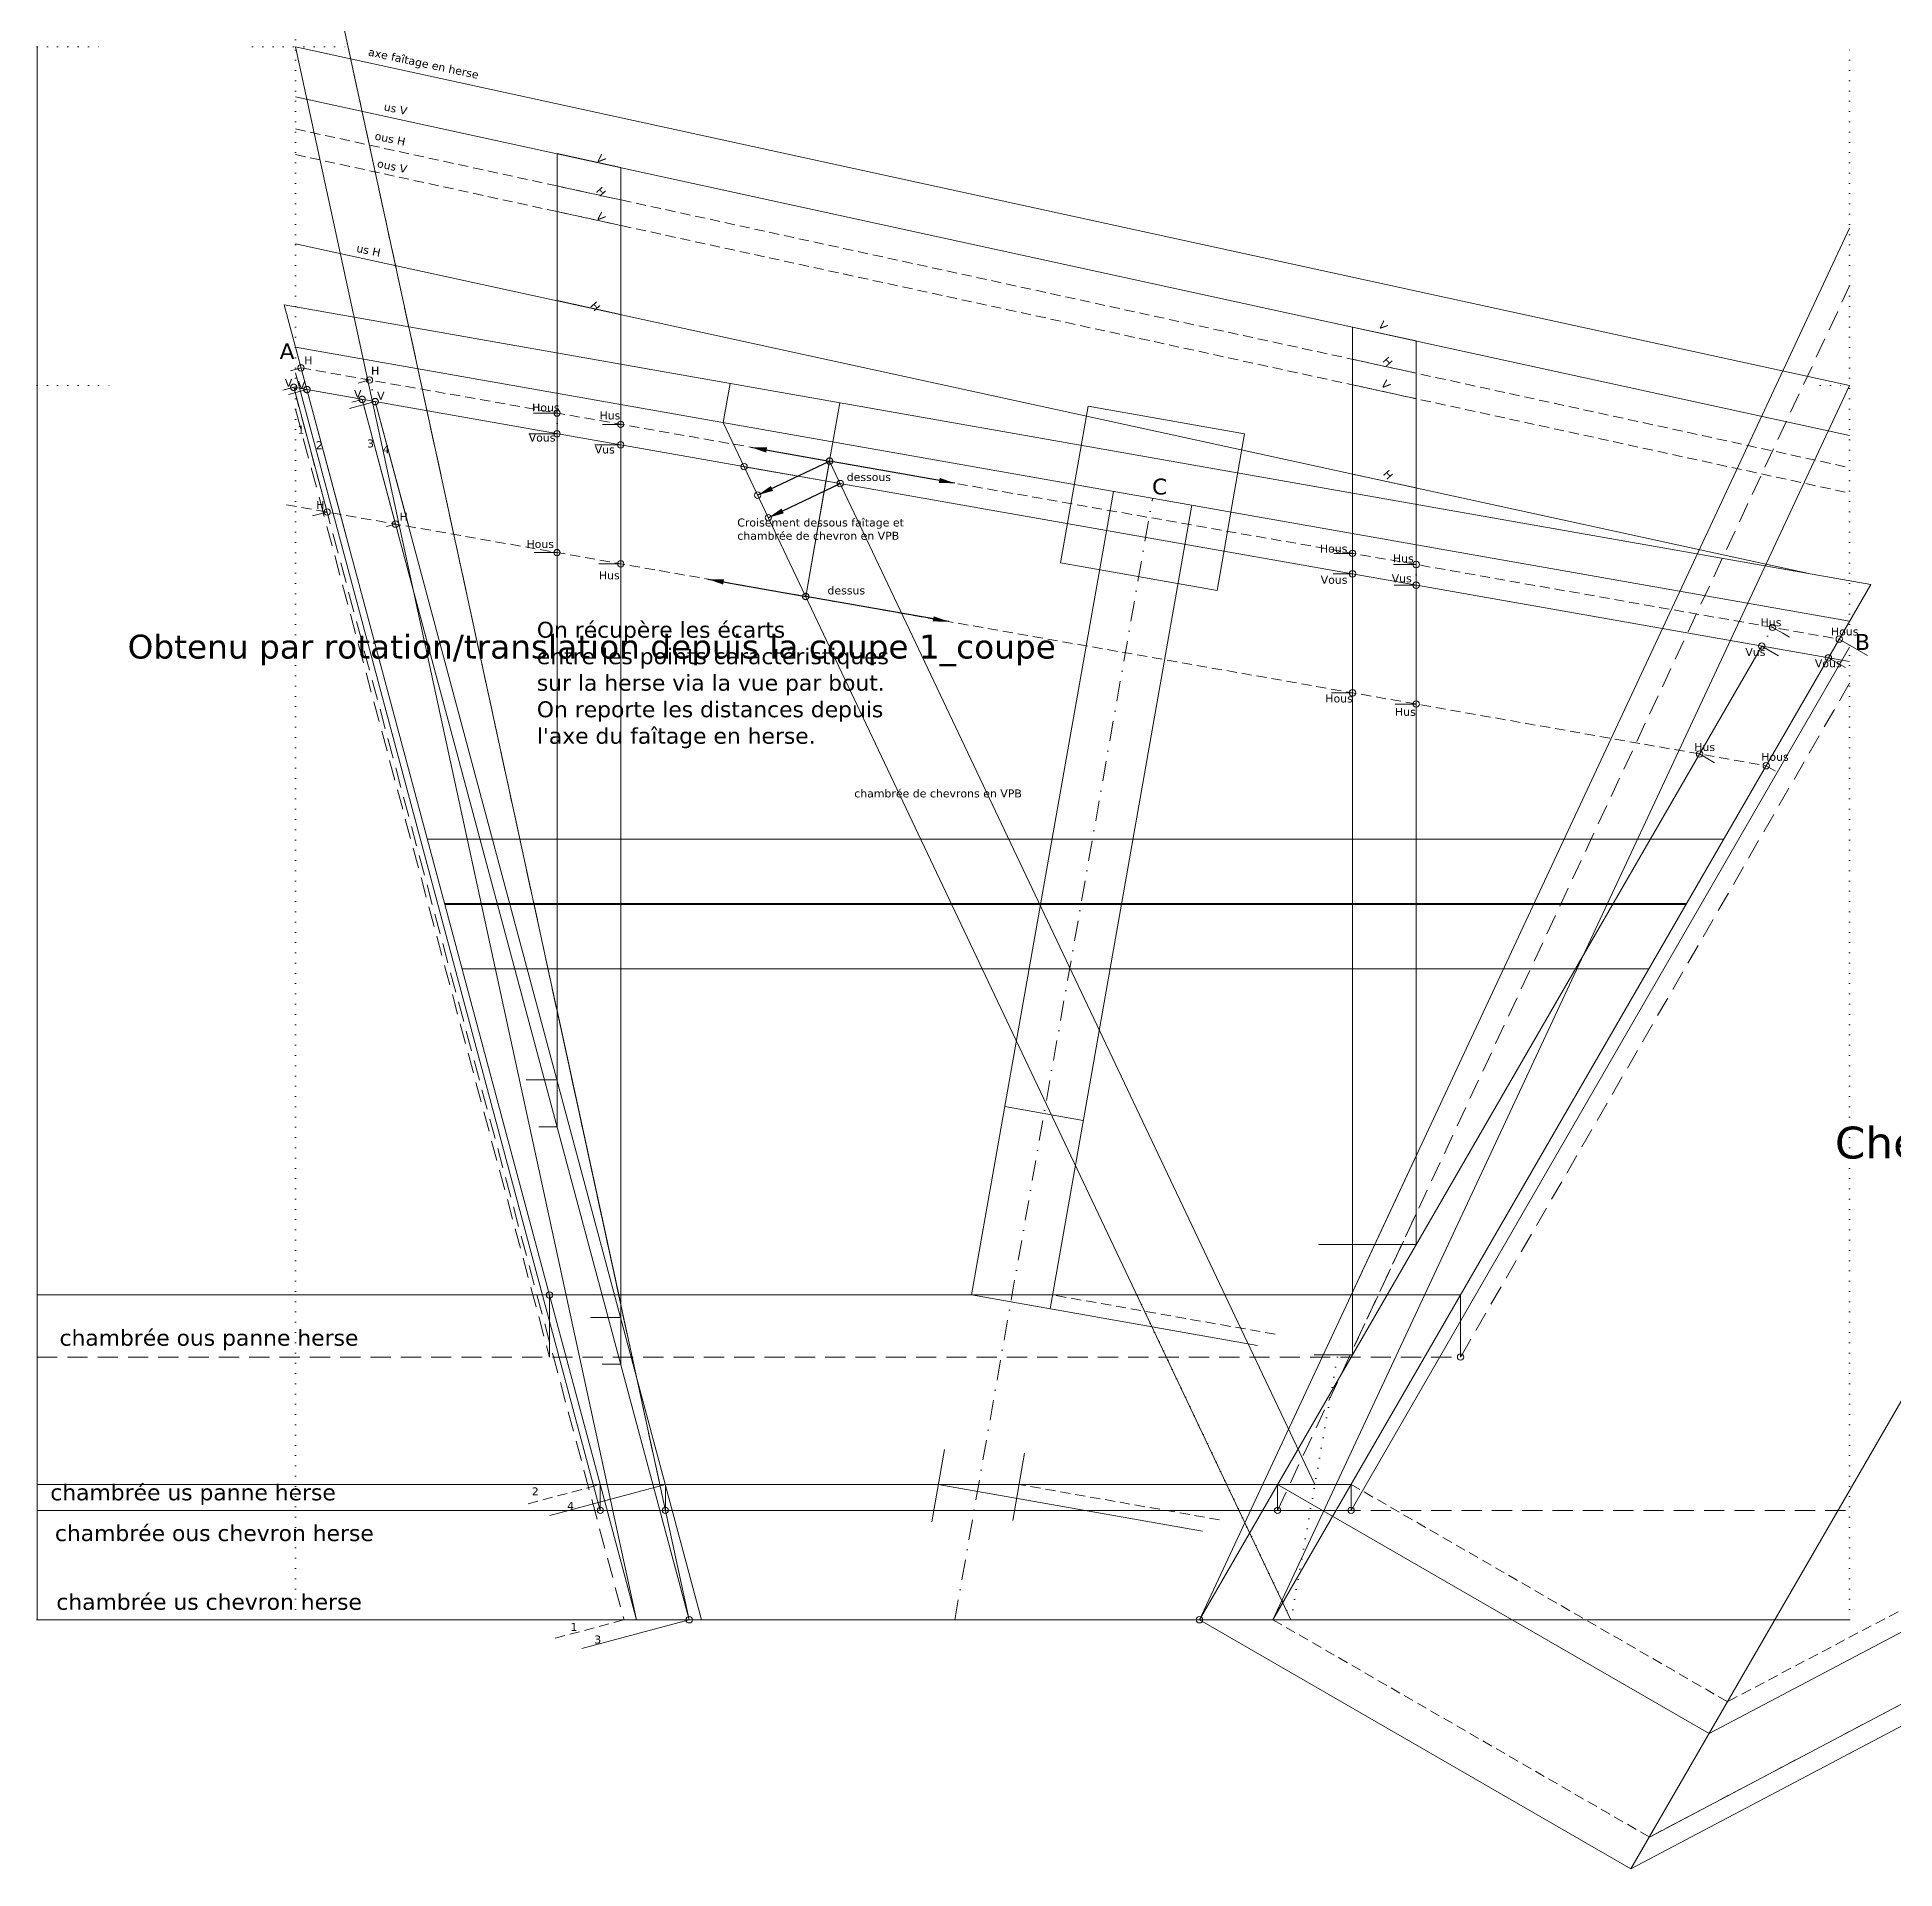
# Model space of a CAD drawing. Header units: millimetres. Extents: x -3200 to 2127, y -239 to 2121.
# Drawn here: x -377 to 791, y -157 to 995 of the extents above; entities that cross this region are included whole.
import ezdxf

# ---------------------------------------------------------------- set-up
doc = ezdxf.new("R2010")
doc.units = ezdxf.units.MM
for name, pattern in [('CENTER', [50.8, 31.75, -6.35, 6.35, -6.35]), ('DASHDOT', [25.4, 12.7, -6.35, 0, -6.35]), ('DASHED', [19.05, 12.7, -6.35]), ('DOT', [6.35, 0, -6.35]), ('HIDDEN', [9.525, 6.35, -3.175])]:
    doc.linetypes.add(name, pattern=pattern)
for name, color, linetype, lineweight, true_color in [('0_ch_chevron', 3, 'Continuous', 0, 0x00ff00), ('0_ch_panne', 6, 'Continuous', 0, 0xff00ff), ('0_vpb_faîtage', 7, 'Continuous', 0, 0xffffff), ('0_vue', 7, 'Continuous', 0, 0xffffff), ('1_coupe_ch_rive', 7, 'Continuous', 0, 0xffffff), ('1_coupe_empanon_1', 7, 'Continuous', 0, 0xffffff), ('1_coupe_empanon_2', 7, 'Continuous', 0, 0xffffff), ('2_herse_ch_panne', 6, 'Continuous', 0, 0xff00ff), ('2_herse_chevron', 3, 'Continuous', 0, 0x00ff00), ('2_herse_faîtage', 30, 'Continuous', 0, 0xff7f00), ('2_herse_faîtage_détail', 30, 'Continuous', 0, 0xff7f00), ('2_herse_versant', 4, 'Continuous', 0, 0x00ffff), ('3_verif_empanon_1', 2, 'Continuous', 0, 0xffff00), ('3_verif_empanon_2', 2, 'Continuous', 0, 0xffff00)]:
    doc.layers.add(name, color=color, linetype=linetype, lineweight=lineweight, true_color=true_color)
doc.styles.add('QCADDimTextStyle', font='')
doc.styles.add('textstyle111', font='')
doc.styles.add('textstyle112', font='')
doc.styles.add('textstyle113', font='')
doc.styles.add('textstyle114', font='')
doc.styles.add('textstyle115', font='')
doc.styles.add('textstyle116', font='')
doc.styles.add('textstyle117', font='')
doc.styles.add('textstyle118', font='')
doc.styles.add('textstyle119', font='')
doc.styles.add('textstyle120', font='')
doc.styles.add('textstyle122', font='')
doc.styles.add('textstyle124', font='')
doc.styles.add('textstyle126', font='')
doc.styles.add('textstyle128', font='')
doc.styles.add('textstyle13', font='')
doc.styles.add('textstyle130', font='')
doc.styles.add('textstyle132', font='')
doc.styles.add('textstyle134', font='')
doc.styles.add('textstyle136', font='')
doc.styles.add('textstyle137', font='')
doc.styles.add('textstyle16', font='')
doc.styles.add('textstyle20', font='')
doc.styles.add('textstyle26', font='')
doc.styles.add('textstyle38', font='')
doc.styles.add('textstyle39', font='')
doc.styles.add('textstyle40', font='')
doc.styles.add('textstyle41', font='')
doc.styles.add('textstyle42', font='')
doc.styles.add('textstyle43', font='')
doc.styles.add('textstyle44', font='')
doc.styles.add('textstyle45', font='')
doc.styles.add('textstyle46', font='')
doc.styles.add('textstyle51', font='')
doc.styles.add('textstyle52', font='')
doc.styles.add('textstyle53', font='')
doc.styles.add('textstyle54', font='')
doc.styles.add('textstyle55', font='')
doc.styles.add('textstyle56', font='')
doc.styles.add('textstyle57', font='')
doc.styles.add('textstyle58', font='')
doc.styles.add('textstyle67', font='')
doc.styles.add('textstyle68', font='')
doc.styles.add('textstyle69', font='')
doc.styles.add('textstyle70', font='')
doc.styles.add('textstyle71', font='')
doc.styles.add('textstyle72', font='')
doc.styles.add('textstyle73', font='')
doc.styles.add('textstyle78', font='')
doc.styles.add('textstyle79', font='')
doc.styles.add('textstyle84', font='')
doc.styles.add('textstyle85', font='')
doc.styles.add('textstyle86', font='')
doc.styles.add('textstyle87', font='')
doc.styles.add('textstyle90', font='')
doc.styles.add('textstyle91', font='')
doc.styles.add('textstyle94', font='')
doc.styles.add('textstyle95', font='')
doc.styles.add('textstyle96', font='')
doc.styles.add('textstyle97', font='')
doc.styles.add('textstyle98', font='')
doc.styles.add('textstyle99', font='')
doc.styles.get('QCADDimTextStyle').set_extended_font_data('DejaVu Sans')
doc.styles.get('textstyle111').set_extended_font_data('DejaVu Sans')
doc.styles.get('textstyle112').set_extended_font_data('DejaVu Sans')
doc.styles.get('textstyle113').set_extended_font_data('DejaVu Sans')
doc.styles.get('textstyle114').set_extended_font_data('DejaVu Sans')
doc.styles.get('textstyle115').set_extended_font_data('DejaVu Sans')
doc.styles.get('textstyle116').set_extended_font_data('DejaVu Sans')
doc.styles.get('textstyle117').set_extended_font_data('DejaVu Sans')
doc.styles.get('textstyle118').set_extended_font_data('DejaVu Sans')
doc.styles.get('textstyle119').set_extended_font_data('DejaVu Sans')
doc.styles.get('textstyle120').set_extended_font_data('DejaVu Sans')
doc.styles.get('textstyle122').set_extended_font_data('DejaVu Sans')
doc.styles.get('textstyle124').set_extended_font_data('DejaVu Sans')
doc.styles.get('textstyle126').set_extended_font_data('DejaVu Sans')
doc.styles.get('textstyle128').set_extended_font_data('DejaVu Sans')
doc.styles.get('textstyle13').set_extended_font_data('DejaVu Sans')
doc.styles.get('textstyle130').set_extended_font_data('DejaVu Sans')
doc.styles.get('textstyle132').set_extended_font_data('DejaVu Sans')
doc.styles.get('textstyle134').set_extended_font_data('DejaVu Sans')
doc.styles.get('textstyle136').set_extended_font_data('DejaVu Sans')
doc.styles.get('textstyle137').set_extended_font_data('DejaVu Sans')
doc.styles.get('textstyle16').set_extended_font_data('DejaVu Sans')
doc.styles.get('textstyle20').set_extended_font_data('DejaVu Sans')
doc.styles.get('textstyle26').set_extended_font_data('DejaVu Sans')
doc.styles.get('textstyle38').set_extended_font_data('DejaVu Sans')
doc.styles.get('textstyle39').set_extended_font_data('DejaVu Sans')
doc.styles.get('textstyle40').set_extended_font_data('DejaVu Sans')
doc.styles.get('textstyle41').set_extended_font_data('DejaVu Sans')
doc.styles.get('textstyle42').set_extended_font_data('DejaVu Sans')
doc.styles.get('textstyle43').set_extended_font_data('DejaVu Sans')
doc.styles.get('textstyle44').set_extended_font_data('DejaVu Sans')
doc.styles.get('textstyle45').set_extended_font_data('DejaVu Sans')
doc.styles.get('textstyle46').set_extended_font_data('DejaVu Sans')
doc.styles.get('textstyle51').set_extended_font_data('DejaVu Sans')
doc.styles.get('textstyle52').set_extended_font_data('DejaVu Sans')
doc.styles.get('textstyle53').set_extended_font_data('DejaVu Sans')
doc.styles.get('textstyle54').set_extended_font_data('DejaVu Sans')
doc.styles.get('textstyle55').set_extended_font_data('DejaVu Sans')
doc.styles.get('textstyle56').set_extended_font_data('DejaVu Sans')
doc.styles.get('textstyle57').set_extended_font_data('DejaVu Sans')
doc.styles.get('textstyle58').set_extended_font_data('DejaVu Sans')
doc.styles.get('textstyle67').set_extended_font_data('DejaVu Sans')
doc.styles.get('textstyle68').set_extended_font_data('DejaVu Sans')
doc.styles.get('textstyle69').set_extended_font_data('DejaVu Sans')
doc.styles.get('textstyle70').set_extended_font_data('DejaVu Sans')
doc.styles.get('textstyle71').set_extended_font_data('DejaVu Sans')
doc.styles.get('textstyle72').set_extended_font_data('DejaVu Sans')
doc.styles.get('textstyle73').set_extended_font_data('DejaVu Sans')
doc.styles.get('textstyle78').set_extended_font_data('DejaVu Sans')
doc.styles.get('textstyle79').set_extended_font_data('DejaVu Sans')
doc.styles.get('textstyle84').set_extended_font_data('DejaVu Sans')
doc.styles.get('textstyle85').set_extended_font_data('DejaVu Sans')
doc.styles.get('textstyle86').set_extended_font_data('DejaVu Sans')
doc.styles.get('textstyle87').set_extended_font_data('DejaVu Sans')
doc.styles.get('textstyle90').set_extended_font_data('DejaVu Sans')
doc.styles.get('textstyle91').set_extended_font_data('DejaVu Sans')
doc.styles.get('textstyle94').set_extended_font_data('DejaVu Sans')
doc.styles.get('textstyle95').set_extended_font_data('DejaVu Sans')
doc.styles.get('textstyle96').set_extended_font_data('DejaVu Sans')
doc.styles.get('textstyle97').set_extended_font_data('DejaVu Sans')
doc.styles.get('textstyle98').set_extended_font_data('DejaVu Sans')
doc.styles.get('textstyle99').set_extended_font_data('DejaVu Sans')
doc.dimstyles.new('QCADDimStyle', dxfattribs={"dimtxt": 10, "dimasz": 10, "dimexe": 5, "dimexo": 2.5, "dimgap": 2.5, "dimtad": 1, "dimtoh": 1, "dimdec": 4, "dimzin": 0, "dimdsep": 46, "dimtxsty": 'QCADDimTextStyle', "dimcen": 0.09, "dimadec": 0, "dimazin": 0, "dimtfac": 1, "dimtdec": 4, "dimtofl": 0, "dimtmove": 0, "dimatfit": 3, "dimfxl": 1, "dimtolj": 1, "dimtzin": 0, "dimarcsym": 0})

msp = doc.modelspace()

# ---------------------------------------------------------------- linework, layer by layer
at = {"layer": '0_ch_chevron', "linetype": 'HIDDEN'}
for p, q in [((1340.5, 294), (685.7, -51.5)), ((1394, 263.1), (636.6, -136.6)), ((-68.2, 72.9), (-22.8, 85.1)), ((449.1, 85.1), (685.7, -51.5)), ((-51.2, -11.6), (-7.9, 0)), ((400, 0), (636.6, -136.6))]:
    msp.add_line(p, q, dxfattribs=at)
at = {"layer": '0_ch_chevron'}
for p, q in [((1353.1, 286.8), (674.1, -71.5)), ((1406.6, 255.9), (625, -156.6)), ((-376.8, 85.1), (449.1, 85.1)), ((-54.6, 65.6), (18.1, 85.1)), ((402.9, 85.1), (674.1, -71.5)), ((-376.8, 0), (400, 0)), ((-34.5, -18.1), (33.1, 0)), ((353.8, 0), (625, -156.6))]:
    msp.add_line(p, q, dxfattribs=at)
at = {"layer": '0_ch_panne'}
for p, q in [((-376.8, 204.2), (517.9, 204.2)), ((390.2, 172.5), (210.6, 204.2)), ((-376.8, 85.1), (449.1, 85.1)), ((355.8, 55.8), (189.6, 85.1))]:
    msp.add_line(p, q, dxfattribs=at)
at = {"layer": '0_ch_panne', "linetype": 'HIDDEN'}
for p, q in [((401.4, 179.5), (261.4, 204.2)), ((366.4, 62.8), (240.4, 85.1))]:
    msp.add_line(p, q, dxfattribs=at)
at = {"layer": '0_vpb_faîtage', "linetype": 'HIDDEN'}
for p, q in [((-210.9, 787), (755.9, 616.5)), ((-220, 700.9), (710, 536.9))]:
    msp.add_line(p, q, dxfattribs=at)
at = {"layer": '0_vpb_faîtage'}
for p, q in [((54.4, 752.6), (58.8, 777.2)), ((119, 715.8), (127.7, 765.1)), ((67.6, 724.9), (54.4, 752.6)), ((119, 715.8), (106.3, 643.3))]:
    msp.add_line(p, q, dxfattribs=at)
at = {"layer": '0_vpb_faîtage', "color": 3, "true_color": 0x00ff00}
for p, q in [((411.3, 0), (67.6, 724.9)), ((426.3, 85.1), (121.3, 728.4))]:
    msp.add_line(p, q, dxfattribs=at)
at = {"layer": '0_vpb_faîtage', "linetype": 'DOT'}
for q in [(309.7, 214.2), (442.6, 177.2)]:
    msp.add_line((411.3, 0), q, dxfattribs=at)
at = {"layer": '0_vpb_faîtage', "linetype": 'CENTER'}
for centre in [(121.3, 728.4), (106.3, 643.3)]:
    msp.add_circle(centre, 2, dxfattribs=at)
at = {"layer": '0_vue', "color": 1, "true_color": 0xff0000}
for p, q in [((-376.8, 0), (-376.8, 988.9)), ((1192, 825.5), (625, -156.6))]:
    msp.add_line(p, q, dxfattribs=at)
at = {"layer": '0_vue'}
for p, q in [((-221.5, 826.6), (0, 0)), ((-221.5, 826.6), (775.7, 650.8)), ((-214.4, 800), (762.4, 627.8)), ((-214.4, 774.6), (762.4, 602.4)), ((-172.5, 767.2), (33.1, 0)), ((-164.3, 765.8), (40.9, 0)), ((266.4, 664.5), (283.8, 762.9)), ((283.8, 762.9), (382.2, 745.6)), ((-50, 745.6), (-50, 310)), ((-10, 738.6), (-10, 160.7)), ((364.9, 647.1), (382.2, 745.6)), ((210.6, 204.2), (299.7, 709.4)), ((259.9, 195.5), (348.9, 700.7)), ((266.4, 664.5), (364.9, 647.1)), ((450, 657.5), (450, 166.6)), ((775.7, 650.8), (400, 0)), ((490, 235.9), (490, 650.4)), ((762.4, 627.8), (762.4, 627.8)), ((707.2, 612.1), (353.8, 0)), ((683.3, 490.8), (-131.5, 490.8)), ((660, 450.3), (-120.7, 450.3)), ((659.6, 449.6), (-120.5, 449.6)), ((636.2, 409.2), (-109.6, 409.2)), ((280.7, 313.9), (231.5, 322.6)), ((1394, 263.1), (636.6, -136.6)), ((210.6, 204.2), (261.4, 204.2)), ((185.5, 61.5), (193.5, 107.1)), ((236.4, 62.5), (243.9, 104.8)), ((0, 0), (400, 0))]:
    msp.add_line(p, q, dxfattribs=at)
at = {"layer": '0_vue', "linetype": 'DASHED'}
msp.add_line((-215.5, 774.8), (-7.9, 0), dxfattribs=at)
at = {"layer": '0_vue', "linetype": 'DASHDOT'}
msp.add_line((200, 0), (324.3, 705), dxfattribs=at)
at = {"layer": '1_coupe_ch_rive'}
for p, q in [((-214.4, 800), (-182.3, 680.5)), ((-217.6, 785.2), (-210.9, 787)), ((-222.4, 773), (-213.6, 775.3)), ((-222.4, 773), (-215.5, 774.8)), ((-218.7, 770.3), (-207.2, 773.4)), ((-215.5, 774.8), (-194.5, 696.4)), ((-174.9, 777.5), (-167.9, 779.4)), ((-180.5, 761.4), (-164.3, 765.8)), ((-178.9, 765.5), (-172.5, 767.2)), ((-172.5, 767.2), (-151.5, 688.8)), ((-171.6, 763.8), (-164.3, 765.8)), ((-164.3, 765.8), (-143.2, 687.3)), ((-203.8, 693.9), (-194.5, 696.4)), ((-157.2, 687.3), (-151.5, 688.8)), ((714, 623.9), (720.4, 620.2)), ((720.4, 620.2), (724.6, 617.8)), ((707.2, 612.1), (717.8, 606)), ((755.9, 616.5), (773.7, 606.3)), ((749.1, 604.7), (759.8, 598.6)), ((668.1, 544.3), (677.5, 538.8)), ((710, 536.9), (715.9, 533.4))]:
    msp.add_line(p, q, dxfattribs=at)
at = {"layer": '1_coupe_ch_rive', "linetype": 'DOT'}
for p, q in [((-167.9, 779.4), (-164.3, 765.8)), ((714, 623.9), (707.2, 612.1))]:
    msp.add_line(p, q, dxfattribs=at)
at = {"layer": '1_coupe_ch_rive'}
for centre in [(-210.9, 787), (-167.9, 779.4), (-194.5, 696.4), (-151.5, 688.8), (714, 623.9), (707.2, 612.1), (755.9, 616.5), (749.1, 604.7), (668.1, 544.3), (710, 536.9)]:
    msp.add_circle(centre, 2, dxfattribs=at)
at = {"layer": '1_coupe_ch_rive', "linetype": 'CENTER'}
for centre in [(-215.5, 774.8), (-207.2, 773.4), (-172.5, 767.2), (-164.3, 765.8)]:
    msp.add_circle(centre, 2, dxfattribs=at)
at = {"layer": '1_coupe_empanon_1'}
for p, q in [((-50, 758.6), (-64.7, 758.6)), ((-10, 751.5), (-21.4, 751.5)), ((-67.8, 745.6), (-50, 745.6)), ((-26.3, 738.6), (-10, 738.6)), ((-50, 670.9), (-64.3, 670.9)), ((-10, 663.8), (-23.7, 663.8)), ((-69.3, 339.4), (-50, 339.4)), ((-61.4, 310), (-50, 310)), ((-28.9, 190.1), (-10, 190.1)), ((-21.7, 160.7), (-10, 160.7))]:
    msp.add_line(p, q, dxfattribs=at)
at = {"layer": '1_coupe_empanon_1', "linetype": 'DOT'}
for p, q in [((-50, 758.6), (-50, 745.6)), ((-10, 751.5), (-10, 738.6))]:
    msp.add_line(p, q, dxfattribs=at)
at = {"layer": '1_coupe_empanon_1'}
for centre in [(-50, 758.6), (-50, 745.6), (-10, 751.5), (-10, 738.6), (-50, 670.9), (-10, 663.8)]:
    msp.add_circle(centre, 2, dxfattribs=at)
at = {"layer": '1_coupe_empanon_2'}
for p, q in [((450, 670.4), (438.2, 670.4)), ((437.8, 657.5), (450, 657.5)), ((490, 663.4), (475.7, 663.4)), ((476.1, 650.4), (490, 650.4)), ((450, 582.7), (436.8, 582.7)), ((490, 575.7), (476.7, 575.7)), ((428.7, 235.9), (490, 235.9)), ((425.8, 166.6), (450, 166.6))]:
    msp.add_line(p, q, dxfattribs=at)
at = {"layer": '1_coupe_empanon_2', "linetype": 'DOT'}
for p, q in [((450, 670.4), (450, 657.5)), ((490, 650.4), (490, 663.4))]:
    msp.add_line(p, q, dxfattribs=at)
at = {"layer": '1_coupe_empanon_2'}
for centre in [(450, 670.4), (450, 657.5), (490, 663.4), (490, 650.4), (450, 582.7), (490, 575.7)]:
    msp.add_circle(centre, 2, dxfattribs=at)
at = {"layer": '2_herse_ch_panne'}
for p, q in [((-214.4, 783.8), (-22.8, 68.8)), ((762.4, 611.5), (449.1, 68.8)), ((-54.7, 165.2), (-54.7, 204.2)), ((517.9, 165.2), (517.9, 204.2)), ((-22.8, 68.8), (-22.8, 85.1)), ((449.1, 68.8), (449.1, 85.1)), ((-376.8, 68.8), (449.1, 68.8))]:
    msp.add_line(p, q, dxfattribs=at)
at = {"layer": '2_herse_ch_panne', "linetype": 'DASHED'}
for p, q in [((-214.4, 761), (-54.7, 165.2)), ((762.4, 588.8), (517.9, 165.2)), ((-376.8, 165.2), (517.9, 165.2))]:
    msp.add_line(p, q, dxfattribs=at)
at = {"layer": '2_herse_ch_panne'}
for centre in [(-54.7, 204.2), (517.9, 165.2), (-22.8, 68.8), (449.1, 68.8)]:
    msp.add_circle(centre, 2, dxfattribs=at)
at = {"layer": '2_herse_chevron'}
for p, q in [((-214.4, 1141.3), (33.1, 0)), ((353.8, 0), (762.4, 874.8)), ((18.1, 68.8), (18.1, 85.1)), ((402.9, 68.8), (402.9, 85.1)), ((-376.8, 0), (762.4, 0))]:
    msp.add_line(p, q, dxfattribs=at)
at = {"layer": '2_herse_chevron', "linetype": 'DASHED'}
for p, q in [((-214.4, 1141.3), (18.1, 68.8)), ((402.9, 68.8), (762.4, 838.5)), ((-376.8, 68.8), (762.4, 68.8))]:
    msp.add_line(p, q, dxfattribs=at)
at = {"layer": '2_herse_chevron'}
for centre in [(18.1, 68.8), (402.9, 68.8), (33.1, 0), (353.8, 0)]:
    msp.add_circle(centre, 2, dxfattribs=at)
at = {"layer": '2_herse_faîtage'}
msp.add_line((-214.4, 988.9), (762.4, 776), dxfattribs=at)
at = {"layer": '2_herse_faîtage', "color": 30, "true_color": 0xff7f00}
for p, q in [((-214.4, 957.5), (762.4, 744.6)), ((-214.4, 865.1), (736.7, 657.8))]:
    msp.add_line(p, q, dxfattribs=at)
at = {"layer": '2_herse_faîtage', "color": 30, "linetype": 'HIDDEN', "true_color": 0xff7f00}
for p, q in [((-214.4, 937.2), (762.4, 724.3)), ((-214.4, 921.1), (762.4, 708.3))]:
    msp.add_line(p, q, dxfattribs=at)
at = {"layer": '2_herse_faîtage_détail', "color": 1, "true_color": 0xff0000}
for p, q in [((67.6, 724.9), (128, 714.3)), ((121.3, 728.4), (106.3, 643.3))]:
    msp.add_line(p, q, dxfattribs=at)
at = {"layer": '2_herse_faîtage_détail'}
for p, q in [((121.3, 728.4), (76.1, 707)), ((128, 714.3), (82.8, 692.8))]:
    msp.add_line(p, q, dxfattribs=at)
for centre in [(67.6, 724.9), (128, 714.3), (76.1, 707), (82.8, 692.8), (106.3, 643.3)]:
    msp.add_circle(centre, 2, dxfattribs=at)
at = {"layer": '2_herse_versant', "linetype": 'DOT'}
for p, q in [((-214.4, 0), (-214.4, 1141.3)), ((-376.8, 988.9), (-337.1, 988.9)), ((-241.4, 988.9), (-181.3, 988.9)), ((762.4, 0), (762.4, 988.9)), ((-376.8, 776), (-329.6, 776)), ((743.9, 776), (762.4, 776)), ((-376.8, 0), (762.4, 0))]:
    msp.add_line(p, q, dxfattribs=at)
at = {"layer": '2_herse_versant'}
for p, q in [((-214.4, 988.9), (0, 0)), ((400, 0), (762.4, 776))]:
    msp.add_line(p, q, dxfattribs=at)
at = {"layer": '2_herse_versant', "linetype": 'DOT'}
msp.add_arc((-376.8, 0), 988.9, 90, 126, dxfattribs=at)
at = {"layer": '3_verif_empanon_1'}
for p, q in [((-50, 921.7), (-50, 383.1)), ((-50, 921.7), (-10, 912.9)), ((-10, 912.9), (-10, 198.6)), ((-50, 829.3), (-10, 820.5)), ((-50, 383.1), (-10, 198.6))]:
    msp.add_line(p, q, dxfattribs=at)
at = {"layer": '3_verif_empanon_1', "linetype": 'HIDDEN'}
for p, q in [((-50, 901.4), (-10, 892.6)), ((-50, 885.3), (-10, 876.6))]:
    msp.add_line(p, q, dxfattribs=at)
at = {"layer": '3_verif_empanon_2'}
for p, q in [((450, 812.7), (450, 169.6)), ((450, 812.7), (490, 804)), ((490, 804), (490, 255.2)), ((450, 720.3), (490, 711.6)), ((490, 291.6), (450, 205.9))]:
    msp.add_line(p, q, dxfattribs=at)
at = {"layer": '3_verif_empanon_2', "linetype": 'HIDDEN'}
for p, q in [((450, 792.4), (490, 783.7)), ((450, 776.4), (490, 767.6)), ((490, 255.2), (450, 169.6))]:
    msp.add_line(p, q, dxfattribs=at)

# ---------------------------------------------------------------- texts
at = {"layer": '0_vpb_faîtage', "char_height": 4, "attachment_point": 1}
for s, insert, style in [('\\H5;dessous', (132.1, 720.9), 'textstyle78'), ('\\H5;Croisement dessous faîtage et\\Pchambrée de chevron en VPB', (63.3, 692.3), 'textstyle67'), ('\\H5;dessus', (120, 649.6), 'textstyle79')]:
    msp.add_mtext(s, dxfattribs=dict(at, insert=insert, style=style))
at = {"layer": '0_vpb_faîtage', "color": 3, "true_color": 0x00ff00, "insert": (136.8, 522), "char_height": 4, "attachment_point": 1, "style": 'textstyle38'}
msp.add_mtext('\\H5;chambrée de chevrons en VPB', dxfattribs=at)
at = {"layer": '0_vue', "char_height": 4, "attachment_point": 1}
for s, insert, style in [('\\H10;A', (-224.4, 802.5), 'textstyle16'), ('\\H10;C', (324, 717.4), 'textstyle20'), ('\\H10;B', (765.8, 619.7), 'textstyle13'), ('\\H20;Chevron Aplomb', (753.2, 310), 'textstyle26')]:
    msp.add_mtext(s, dxfattribs=dict(at, insert=insert, style=style))
at = {"layer": '1_coupe_ch_rive', "char_height": 4, "attachment_point": 1}
for s, insert, style in [('\\H5;H', (-208.9, 794.3), 'textstyle55'), ('\\H5;H', (-166.9, 787.7), 'textstyle56'), ('\\H5;V', (-221.1, 780.1), 'textstyle51'), ('\\H5;V', (-212.9, 778.7), 'textstyle52'), ('\\H5;V', (-177.6, 773.2), 'textstyle53'), ('\\H5;V', (-163.1, 772), 'textstyle54'), ('\\H5;1', (-213.1, 750.6), 'textstyle39'), ('\\H5;2', (-201.6, 740.9), 'textstyle40'), ('\\H5;3', (-169.4, 742), 'textstyle41'), ('\\H5;4', (-159.6, 738.3), 'textstyle42'), ('\\H5;H', (-201.4, 703.4), 'textstyle58'), ('\\H5;H', (-148.9, 695.9), 'textstyle57'), ('\\H5;Hus', (706.5, 629.6), 'textstyle70'), ('\\H5;Hous', (750.7, 623.8), 'textstyle71'), ('\\H5;Vus', (696.9, 610.9), 'textstyle68'), ('\\H5;Vous', (740.6, 603.8), 'textstyle69'), ('\\H5;Hus', (664.8, 551.2), 'textstyle72'), ('\\H5;Hous', (706.9, 545), 'textstyle73'), ('\\H5;2', (-65.9, 83.2), 'textstyle43'), ('\\H5;4', (-43.7, 74.1), 'textstyle44'), ('\\H5;1', (-41.6, -2), 'textstyle45'), ('\\H5;3', (-26.6, -9.9), 'textstyle46')]:
    msp.add_mtext(s, dxfattribs=dict(at, insert=insert, style=style))
at = {"layer": '1_coupe_empanon_1', "char_height": 4, "attachment_point": 1}
for s, insert, style in [('\\H5;Hous', (-65.7, 764.6), 'textstyle86'), ('\\H5;Hus', (-23.3, 759.6), 'textstyle91'), ('\\H5;Vous', (-67.8, 745.7), 'textstyle84'), ('\\H5;Vus', (-26.3, 738.2), 'textstyle85'), ('\\H5;Hous', (-69.2, 678.8), 'textstyle87'), ('\\H5;Hus', (-23.7, 659.1), 'textstyle90')]:
    msp.add_mtext(s, dxfattribs=dict(at, insert=insert, style=style))
at = {"layer": '1_coupe_empanon_2', "char_height": 4, "attachment_point": 1}
for s, insert, style in [('\\H5;Hous', (429.5, 675.9), 'textstyle94'), ('\\H5;Hus', (475.4, 669.7), 'textstyle97'), ('\\H5;Vous', (430, 656.3), 'textstyle96'), ('\\H5;Vus', (474.6, 657.2), 'textstyle98'), ('\\H5;Hous', (432.9, 581.7), 'textstyle95'), ('\\H5;Hus', (476.7, 573.3), 'textstyle99')]:
    msp.add_mtext(s, dxfattribs=dict(at, insert=insert, style=style))
at = {"layer": '2_herse_ch_panne', "char_height": 4, "attachment_point": 1}
for s, insert, style in [('\\H10;chambrée ous panne herse', (-362.7, 182.3), 'textstyle112'), ('\\H10;chambrée us panne herse', (-368.5, 85.1), 'textstyle111')]:
    msp.add_mtext(s, dxfattribs=dict(at, insert=insert, style=style))
at = {"layer": '2_herse_chevron', "char_height": 4, "attachment_point": 1}
for s, insert, style in [('\\H10;chambrée ous chevron herse', (-365.6, 59.5), 'textstyle113'), ('\\H10;chambrée us chevron herse', (-364.7, 16.3), 'textstyle114')]:
    msp.add_mtext(s, dxfattribs=dict(at, insert=insert, style=style))
at = {"layer": '2_herse_faîtage', "color": 30, "true_color": 0xff7f00, "char_height": 4, "attachment_point": 1, "rotation": 348}
for s, insert, style in [('\\H5;axe faîtage en herse', (-168, 988.3), 'textstyle116'), ('\\H5;us V', (-158.2, 953.9), 'textstyle117'), ('\\H5;ous H', (-163.9, 935.5), 'textstyle118'), ('\\H5;ous V', (-162.4, 918.2), 'textstyle119'), ('\\H5;us H', (-175.4, 864.9), 'textstyle120')]:
    msp.add_mtext(s, dxfattribs=dict(at, insert=insert, style=style))
at = {"layer": '2_herse_faîtage_détail', "color": 30, "true_color": 0xff7f00, "insert": (-62.7, 627.4), "char_height": 4, "attachment_point": 1, "style": 'textstyle115'}
msp.add_mtext("\\H10;On récupère les écarts\\Pentre les points caractéristiques\\Psur la herse via la vue par bout.\\POn reporte les distances depuis\\Pl'axe du faîtage en herse.", dxfattribs=at)
at = {"layer": '3_verif_empanon_1', "linetype": 'HIDDEN', "char_height": 4, "attachment_point": 1, "rotation": 312}
for s, insert, style in [('\\H5;V', (-22.2, 921.7), 'textstyle122'), ('\\H5;H', (-22.2, 901.4), 'textstyle126'), ('\\H5;V', (-22.2, 885.3), 'textstyle124'), ('\\H5;H', (-25.8, 829.3), 'textstyle128')]:
    msp.add_mtext(s, dxfattribs=dict(at, insert=insert, style=style))
at = {"layer": '3_verif_empanon_1', "insert": (-319.9, 619.3), "char_height": 4, "attachment_point": 1, "style": 'textstyle137'}
msp.add_mtext('\\H15;Obtenu par rotation/translation depuis la coupe 1_coupe', dxfattribs=at)
at = {"layer": '3_verif_empanon_2', "char_height": 4, "attachment_point": 1, "rotation": 312}
for s, insert, style in [('\\H5;V', (469.5, 817), 'textstyle132'), ('\\H5;H', (472.2, 794.6), 'textstyle130'), ('\\H5;V', (471.2, 779.9), 'textstyle134'), ('\\H5;H', (472.5, 723.5), 'textstyle136')]:
    msp.add_mtext(s, dxfattribs=dict(at, insert=insert, style=style))

# ---------------------------------------------------------------- leaders
at = {"layer": '0_vpb_faîtage'}
for points in [[(71.9, 737.1), (121.3, 728.4)], [(200.1, 714.5), (121.3, 728.4)], [(44.8, 654.2), (106.3, 643.3)], [(196.3, 627.5), (106.3, 643.3)]]:
    msp.add_leader(points, dimstyle='QCADDimStyle', dxfattribs=at)
at = {"layer": '2_herse_faîtage_détail', "color": 30, "true_color": 0xff7f00}
for points in [[(76.1, 707), (121.3, 728.4)], [(82.8, 692.8), (128, 714.3)]]:
    msp.add_leader(points, dimstyle='QCADDimStyle', dxfattribs=at)

doc.saveas('drawing.dxf')
